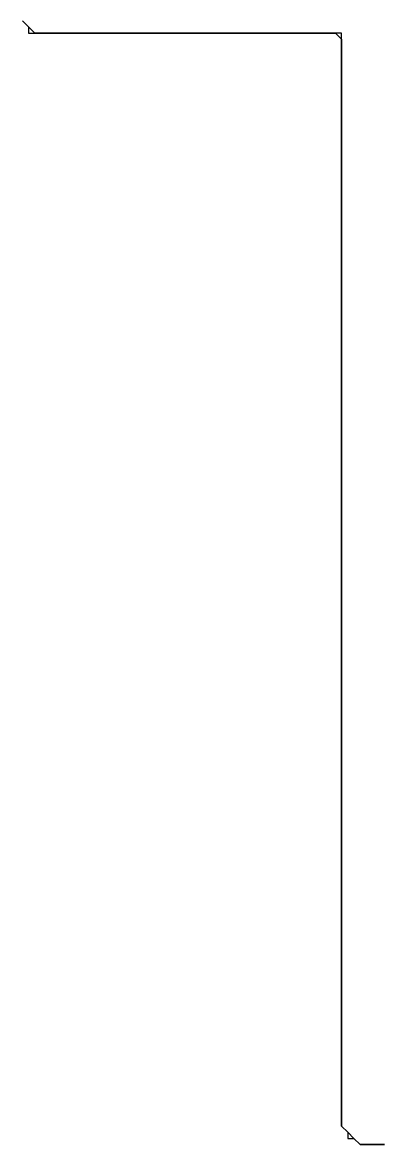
# Model space of a CAD drawing. Header units: metres. Extents: x 39 to 1548, y -1178 to -131.
# Drawn here: x 389 to 447.5, y -657 to -474.3 of the extents above; entities that cross this region are included whole.
import ezdxf

# ---------------------------------------------------------------- set-up
doc = ezdxf.new("R2010")
doc.units = ezdxf.units.M

msp = doc.modelspace()

# ---------------------------------------------------------------- linework, layer by layer
for points in [[(448, -657), (447, -657), (446, -657), (445, -657), (444, -657), (443, -656), (442, -655), (441, -654), (441, -653), (441, -652), (441, -651), (441, -650), (441, -649), (441, -648), (441, -647), (441, -646), (441, -645), (441, -644), (441, -643), (441, -642), (441, -641), (441, -640), (441, -639), (441, -638), (441, -637), (441, -636), (441, -635), (441, -634), (441, -633), (441, -632), (441, -631), (441, -630), (441, -629), (441, -628), (441, -627), (441, -626), (441, -625), (441, -624), (441, -623), (441, -622), (441, -621), (441, -620), (441, -619), (441, -618), (441, -617), (441, -616), (441, -615), (441, -614), (441, -613), (441, -612), (441, -611), (441, -610), (441, -609), (441, -608), (441, -607), (441, -606), (441, -605), (441, -604), (441, -603), (441, -602), (441, -601), (441, -600), (441, -599), (441, -598), (441, -597), (441, -596), (441, -595), (441, -594), (441, -593), (441, -592), (441, -591), (441, -590), (441, -589), (441, -588), (441, -587), (441, -586), (441, -585), (441, -584), (441, -583), (441, -582), (441, -581), (441, -580), (441, -579), (441, -578), (441, -577), (441, -576), (441, -575), (441, -574), (441, -573), (441, -572), (441, -571), (441, -570), (441, -569), (441, -568), (441, -567), (441, -566), (441, -565), (441, -564), (441, -563), (441, -562), (441, -561), (441, -560), (441, -559), (441, -558), (441, -557), (441, -556), (441, -555), (441, -554), (441, -553), (441, -552), (441, -551), (441, -550), (441, -549), (441, -548), (441, -547), (441, -546), (441, -545), (441, -544), (441, -543), (441, -542), (441, -541), (441, -540), (441, -539), (441, -538), (441, -537), (441, -536), (441, -535), (441, -534), (441, -533), (441, -532), (441, -531), (441, -530), (441, -529), (441, -528), (441, -527), (441, -526), (441, -525), (441, -524), (441, -523), (441, -522), (441, -521), (441, -520), (441, -519), (441, -518), (441, -517), (441, -516), (441, -515), (441, -514), (441, -513), (441, -512), (441, -511), (441, -510), (441, -509), (441, -508), (441, -507), (441, -506), (441, -505), (441, -504), (441, -503), (441, -502), (441, -501), (441, -500), (441, -499), (441, -498), (441, -497), (441, -496), (441, -495), (441, -494), (441, -493), (441, -492), (441, -491), (441, -490), (441, -489), (441, -488), (441, -487), (441, -486), (441, -485), (441, -484), (441, -483), (441, -482), (441, -481), (441, -480), (441, -479), (441, -478), (441, -477), (441, -476), (440, -476), (439, -476), (438, -476), (437, -476), (436, -476), (435, -476), (434, -476), (433, -476), (432, -476), (431, -476), (430, -476), (429, -476), (428, -476), (427, -476), (426, -476), (425, -476), (424, -476), (423, -476), (422, -476), (421, -476), (420, -476), (419, -476), (418, -476), (417, -476), (416, -476), (415, -476), (414, -476), (413, -476), (412, -476), (411, -476), (410, -476), (409, -476), (408, -476), (407, -476), (406, -476), (405, -476), (404, -476), (403, -476), (402, -476), (401, -476), (400, -476), (399, -476), (398, -476), (397, -476), (396, -476), (395, -476), (394, -476), (393, -476), (392, -476), (391, -476), (390, -475), (389, -474)], [(389, -474), (390, -475), (390, -476), (391, -476), (392, -476), (393, -476), (394, -476), (395, -476), (396, -476), (397, -476), (398, -476), (399, -476), (400, -476), (401, -476), (402, -476), (403, -476), (404, -476), (405, -476), (406, -476), (407, -476), (408, -476), (409, -476), (410, -476), (411, -476), (412, -476), (413, -476), (414, -476), (415, -476), (416, -476), (417, -476), (418, -476), (419, -476), (420, -476), (421, -476), (422, -476), (423, -476), (424, -476), (425, -476), (426, -476), (427, -476), (428, -476), (429, -476), (430, -476), (431, -476), (432, -476), (433, -476), (434, -476), (435, -476), (436, -476), (437, -476), (438, -476), (439, -476), (440, -476), (441, -477), (441, -478), (441, -479), (441, -480), (441, -481), (441, -482), (441, -483), (441, -484), (441, -485), (441, -486), (441, -487), (441, -488), (441, -489), (441, -490), (441, -491), (441, -492), (441, -493), (441, -494), (441, -495), (441, -496), (441, -497), (441, -498), (441, -499), (441, -500), (441, -501), (441, -502), (441, -503), (441, -504), (441, -505), (441, -506), (441, -507), (441, -508), (441, -509), (441, -510), (441, -511), (441, -512), (441, -513), (441, -514), (441, -515), (441, -516), (441, -517), (441, -518), (441, -519), (441, -520), (441, -521), (441, -522), (441, -523), (441, -524), (441, -525), (441, -526), (441, -527), (441, -528), (441, -529), (441, -530), (441, -531), (441, -532), (441, -533), (441, -534), (441, -535), (441, -536), (441, -537), (441, -538), (441, -539), (441, -540), (441, -541), (441, -542), (441, -543), (441, -544), (441, -545), (441, -546), (441, -547), (441, -548), (441, -549), (441, -550), (441, -551), (441, -552), (441, -553), (441, -554), (441, -555), (441, -556), (441, -557), (441, -558), (441, -559), (441, -560), (441, -561), (441, -562), (441, -563), (441, -564), (441, -565), (441, -566), (441, -567), (441, -568), (441, -569), (441, -570), (441, -571), (441, -572), (441, -573), (441, -574), (441, -575), (441, -576), (441, -577), (441, -578), (441, -579), (441, -580), (441, -581), (441, -582), (441, -583), (441, -584), (441, -585), (441, -586), (441, -587), (441, -588), (441, -589), (441, -590), (441, -591), (441, -592), (441, -593), (441, -594), (441, -595), (441, -596), (441, -597), (441, -598), (441, -599), (441, -600), (441, -601), (441, -602), (441, -603), (441, -604), (441, -605), (441, -606), (441, -607), (441, -608), (441, -609), (441, -610), (441, -611), (441, -612), (441, -613), (441, -614), (441, -615), (441, -616), (441, -617), (441, -618), (441, -619), (441, -620), (441, -621), (441, -622), (441, -623), (441, -624), (441, -625), (441, -626), (441, -627), (441, -628), (441, -629), (441, -630), (441, -631), (441, -632), (441, -633), (441, -634), (441, -635), (441, -636), (441, -637), (441, -638), (441, -639), (441, -640), (441, -641), (441, -642), (441, -643), (441, -644), (441, -645), (441, -646), (441, -647), (441, -648), (441, -649), (441, -650), (441, -651), (441, -652), (441, -653), (441, -654), (442, -655), (442, -656), (443, -656), (444, -657), (445, -657), (446, -657), (447, -657), (448, -657)]]:
    msp.add_lwpolyline(points)

doc.saveas('drawing.dxf')
